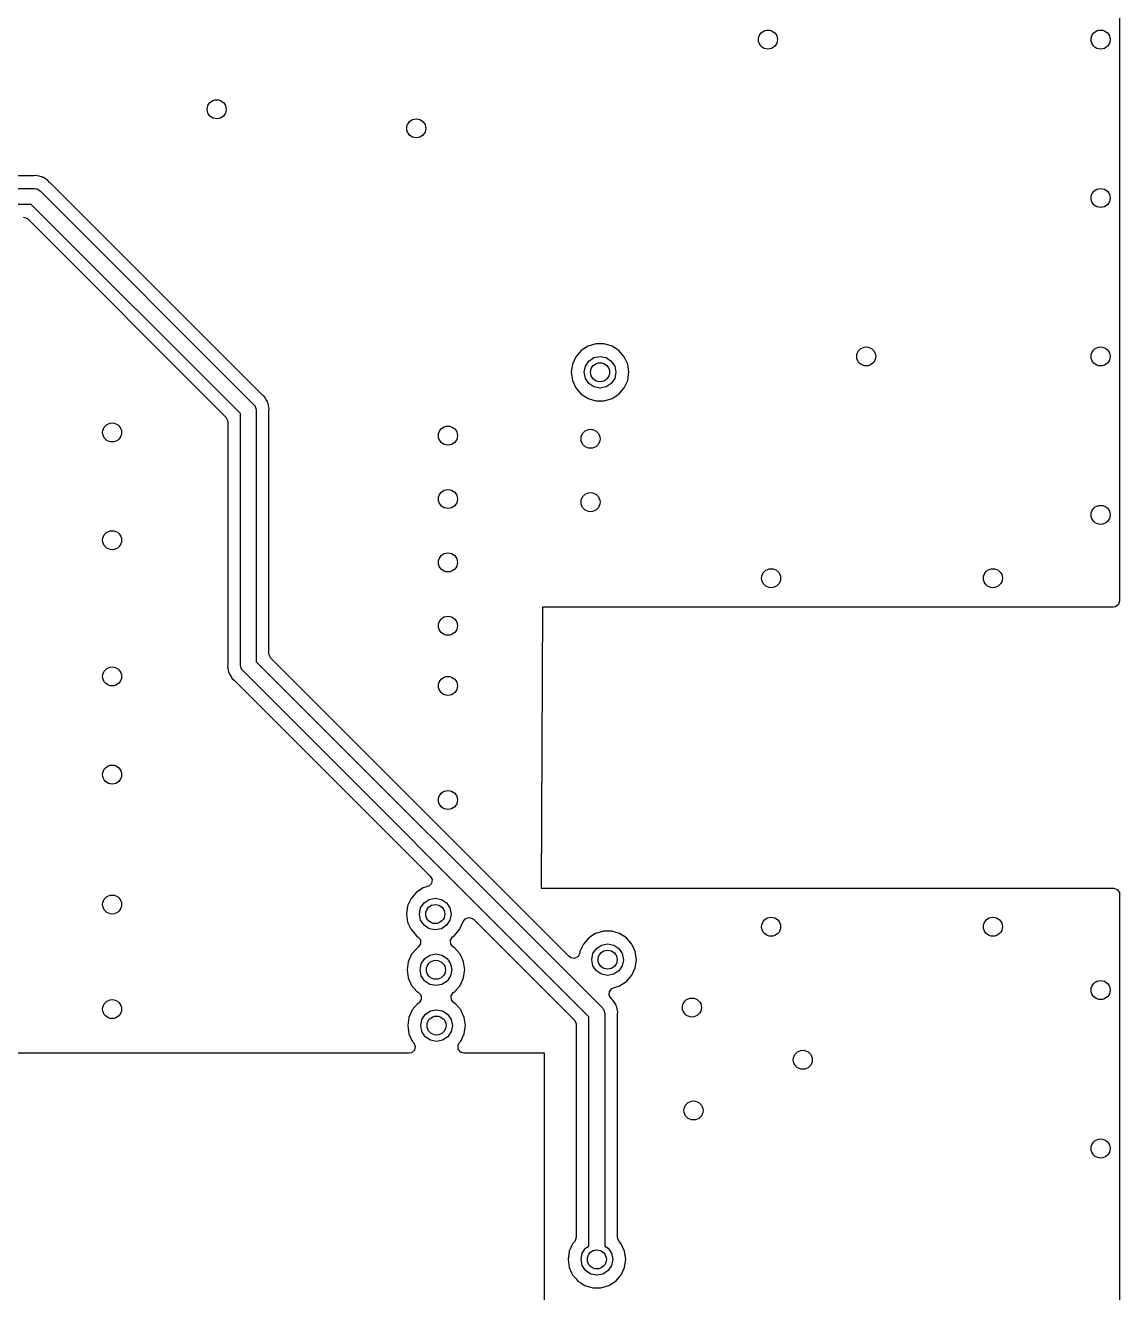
# Model space of a CAD drawing. Extents: x 100.3 to 185, y -144.7 to -85.3.
# Drawn here: x 167.73 to 185, y -124.78 to -104.78 of the extents above; entities that cross this region are included whole.
import ezdxf

# ---------------------------------------------------------------- set-up
doc = ezdxf.new("R2010")
doc.units = 0
doc.layers.add('BLACK', color=7, linetype='CONTINUOUS')

msp = doc.modelspace()

# ---------------------------------------------------------------- linework, layer by layer
at = {"layer": 'BLACK', "linetype": 'CONTINUOUS'}
for p, q in [((185, -88.0023), (185, -113.858)), ((167.859, -107.149), (157.154, -107.149)), ((167.863, -107.149), (167.859, -107.149)), ((167.899, -107.146), (167.863, -107.149)), ((167.904, -107.146), (167.899, -107.146)), ((167.917, -107.149), (167.904, -107.146)), ((167.904, -107.146), (167.904, -107.146)), ((167.943, -107.156), (167.917, -107.149)), ((167.948, -107.157), (167.943, -107.156)), ((167.988, -107.164), (167.948, -107.157)), ((167.989, -107.165), (167.988, -107.164)), ((168.013, -107.175), (167.989, -107.165)), ((168.015, -107.175), (168.013, -107.175)), ((168.048, -107.199), (168.015, -107.175)), ((168.015, -107.175), (168.015, -107.175)), ((168.052, -107.201), (168.048, -107.199)), ((156.92, -107.35), (167.875, -107.35)), ((167.875, -107.35), (167.897, -107.353)), ((167.897, -107.353), (167.902, -107.353)), ((167.902, -107.353), (167.904, -107.354)), ((167.904, -107.354), (167.91, -107.355)), ((167.91, -107.355), (167.936, -107.372)), ((167.936, -107.372), (167.963, -107.387)), ((167.963, -107.387), (171.338, -110.762)), ((168.065, -107.209), (168.052, -107.201)), ((168.087, -107.222), (168.065, -107.209)), ((168.114, -107.253), (168.087, -107.222)), ((168.117, -107.256), (168.114, -107.253)), ((171.11, -110.25), (168.117, -107.256)), ((167.823, -107.6), (156.825, -107.6)), ((171.125, -110.902), (167.823, -107.6)), ((167.699, -107.8), (167.757, -107.819)), ((167.757, -107.819), (167.769, -107.829)), ((167.769, -107.829), (170.896, -110.956)), ((176.735, -109.799), (176.611, -109.836)), ((176.865, -109.799), (176.735, -109.799)), ((176.735, -109.799), (176.735, -109.799)), ((176.989, -109.836), (176.865, -109.799)), ((176.865, -109.799), (176.865, -109.799)), ((176.502, -109.906), (176.417, -110.004)), ((176.611, -109.836), (176.502, -109.906)), ((176.611, -109.836), (176.611, -109.836)), ((176.704, -110.019), (176.8, -110)), ((176.8, -110), (176.896, -110.019)), ((177.098, -109.906), (176.989, -109.836)), ((176.989, -109.836), (176.989, -109.836)), ((176.989, -109.836), (176.989, -109.836)), ((176.989, -109.836), (176.989, -109.836)), ((177.183, -110.004), (177.098, -109.906)), ((177.098, -109.906), (177.098, -109.906)), ((177.098, -109.906), (177.098, -109.906)), ((176.363, -110.122), (176.345, -110.25)), ((176.417, -110.004), (176.363, -110.122)), ((176.55, -110.25), (176.569, -110.154)), ((176.569, -110.154), (176.623, -110.073)), ((176.623, -110.073), (176.704, -110.019)), ((176.896, -110.019), (176.977, -110.073)), ((176.977, -110.073), (177.031, -110.154)), ((177.031, -110.154), (177.05, -110.25)), ((177.237, -110.122), (177.183, -110.004)), ((177.183, -110.004), (177.183, -110.004)), ((177.255, -110.25), (177.237, -110.122)), ((171.469, -110.608), (171.11, -110.25)), ((176.345, -110.25), (176.345, -110.25)), ((176.345, -110.25), (176.363, -110.378)), ((176.363, -110.378), (176.417, -110.496)), ((176.569, -110.346), (176.55, -110.25)), ((176.623, -110.427), (176.569, -110.346)), ((177.031, -110.346), (176.977, -110.427)), ((177.05, -110.25), (177.031, -110.346)), ((177.183, -110.496), (177.237, -110.378)), ((177.237, -110.378), (177.244, -110.329)), ((177.244, -110.329), (177.255, -110.25)), ((177.255, -110.25), (177.255, -110.25)), ((176.417, -110.496), (176.417, -110.496)), ((176.417, -110.496), (176.471, -110.559)), ((176.471, -110.559), (176.502, -110.594)), ((176.502, -110.594), (176.611, -110.664)), ((176.704, -110.481), (176.623, -110.427)), ((176.8, -110.5), (176.704, -110.481)), ((176.896, -110.481), (176.8, -110.5)), ((176.977, -110.427), (176.896, -110.481)), ((176.989, -110.664), (177.098, -110.594)), ((177.098, -110.594), (177.183, -110.496)), ((171.338, -110.762), (171.352, -110.779)), ((171.352, -110.779), (171.355, -110.782)), ((171.355, -110.782), (171.356, -110.785)), ((171.356, -110.785), (171.36, -110.79)), ((171.36, -110.79), (171.366, -110.82)), ((171.472, -110.611), (171.469, -110.608)), ((171.482, -110.62), (171.472, -110.611)), ((171.503, -110.638), (171.482, -110.62)), ((171.524, -110.673), (171.503, -110.638)), ((171.526, -110.677), (171.524, -110.673)), ((171.55, -110.71), (171.526, -110.677)), ((171.55, -110.712), (171.55, -110.71)), ((171.55, -110.71), (171.55, -110.71)), ((171.55, -110.71), (171.55, -110.71)), ((171.56, -110.736), (171.55, -110.712)), ((171.561, -110.737), (171.56, -110.736)), ((171.567, -110.774), (171.561, -110.737)), ((171.568, -110.777), (171.567, -110.774)), ((171.569, -110.782), (171.568, -110.777)), ((171.579, -110.821), (171.569, -110.782)), ((176.611, -110.664), (176.611, -110.664)), ((176.611, -110.664), (176.735, -110.7)), ((176.735, -110.7), (176.735, -110.7)), ((176.735, -110.7), (176.865, -110.7)), ((176.865, -110.7), (176.989, -110.664)), ((176.865, -110.7), (176.865, -110.7)), ((170.896, -110.956), (170.923, -111.01)), ((171.125, -114.87), (171.125, -110.902)), ((171.366, -110.82), (171.375, -110.85)), ((171.375, -110.85), (171.375, -114.818)), ((171.576, -110.862), (171.579, -110.821)), ((171.576, -110.866), (171.576, -110.862)), ((171.576, -114.694), (171.576, -110.866)), ((170.923, -111.01), (170.924, -111.026)), ((170.924, -111.026), (170.924, -114.854)), ((175.892, -113.957), (175.872, -118.392)), ((184.901, -113.957), (175.892, -113.957)), ((184.932, -113.952), (184.901, -113.957)), ((184.981, -113.917), (184.932, -113.952)), ((185, -113.858), (184.981, -113.917)), ((171.577, -114.71), (171.576, -114.694)), ((171.604, -114.764), (171.577, -114.71)), ((176.312, -119.472), (171.604, -114.764)), ((170.924, -114.858), (170.921, -114.899)), ((170.921, -114.899), (170.921, -114.899)), ((170.921, -114.899), (170.931, -114.938)), ((170.924, -114.854), (170.924, -114.858)), ((170.931, -114.938), (170.932, -114.943)), ((170.932, -114.943), (170.939, -114.983)), ((170.939, -114.983), (170.94, -114.984)), ((170.94, -114.984), (170.95, -115.008)), ((171.134, -114.9), (171.125, -114.87)), ((171.14, -114.93), (171.134, -114.9)), ((171.144, -114.935), (171.14, -114.93)), ((171.145, -114.938), (171.144, -114.935)), ((171.148, -114.941), (171.145, -114.938)), ((171.162, -114.958), (171.148, -114.941)), ((176.625, -120.422), (171.162, -114.958)), ((171.375, -114.818), (176.838, -120.282)), ((170.95, -115.008), (170.95, -115.01)), ((170.95, -115.01), (170.95, -115.01)), ((170.95, -115.01), (170.974, -115.043)), ((170.974, -115.043), (170.976, -115.047)), ((170.976, -115.047), (170.997, -115.082)), ((170.997, -115.082), (171.028, -115.109)), ((171.028, -115.109), (171.031, -115.112)), ((171.031, -115.112), (174.121, -118.201)), ((174.011, -118.386), (173.902, -118.456)), ((174.079, -118.366), (174.011, -118.386)), ((174.011, -118.386), (174.011, -118.386)), ((174.096, -118.359), (174.079, -118.366)), ((174.139, -118.316), (174.096, -118.359)), ((174.121, -118.201), (174.149, -118.256)), ((174.149, -118.256), (174.139, -118.316)), ((175.872, -118.392), (175.872, -118.392)), ((175.872, -118.392), (184.901, -118.392)), ((184.901, -118.392), (184.959, -118.411)), ((173.817, -118.554), (173.763, -118.672)), ((173.902, -118.456), (173.817, -118.554)), ((174.023, -118.623), (174.104, -118.569)), ((174.104, -118.569), (174.2, -118.55)), ((174.2, -118.55), (174.296, -118.569)), ((174.296, -118.569), (174.377, -118.623)), ((184.959, -118.411), (184.995, -118.461)), ((184.995, -118.461), (185, -118.491)), ((185, -118.491), (185, -141.999)), ((173.763, -118.672), (173.745, -118.8)), ((173.745, -118.8), (173.745, -118.8)), ((173.745, -118.8), (173.763, -118.928)), ((173.95, -118.8), (173.969, -118.704)), ((173.969, -118.896), (173.95, -118.8)), ((173.969, -118.704), (174.023, -118.623)), ((174.377, -118.623), (174.431, -118.704)), ((174.431, -118.704), (174.45, -118.8)), ((174.45, -118.8), (174.431, -118.896)), ((173.763, -118.928), (173.802, -119.014)), ((174.023, -118.977), (173.969, -118.896)), ((174.104, -119.031), (174.023, -118.977)), ((174.377, -118.977), (174.296, -119.031)), ((174.431, -118.896), (174.377, -118.977)), ((174.583, -119.046), (174.637, -118.928)), ((174.637, -118.928), (174.638, -118.925)), ((174.637, -118.928), (174.637, -118.928)), ((174.638, -118.925), (174.639, -118.923)), ((174.639, -118.923), (174.64, -118.922)), ((174.64, -118.922), (174.672, -118.875)), ((174.64, -118.922), (174.64, -118.922)), ((174.672, -118.875), (174.73, -118.854)), ((174.73, -118.854), (174.788, -118.871)), ((174.788, -118.871), (174.803, -118.883)), ((174.803, -118.883), (176.396, -120.476)), ((173.802, -119.014), (173.817, -119.046)), ((173.817, -119.046), (173.902, -119.144)), ((173.902, -119.144), (173.902, -119.144)), ((173.902, -119.144), (173.927, -119.16)), ((173.927, -119.16), (173.966, -119.207)), ((174.2, -119.05), (174.104, -119.031)), ((174.296, -119.031), (174.2, -119.05)), ((174.441, -119.212), (174.474, -119.16)), ((174.474, -119.16), (174.483, -119.154)), ((174.483, -119.154), (174.498, -119.144)), ((174.498, -119.144), (174.583, -119.046)), ((176.622, -119.176), (176.537, -119.274)), ((176.731, -119.106), (176.622, -119.176)), ((176.855, -119.069), (176.731, -119.106)), ((176.731, -119.106), (176.731, -119.106)), ((176.985, -119.069), (176.855, -119.069)), ((176.855, -119.069), (176.855, -119.069)), ((177.109, -119.106), (176.985, -119.069)), ((176.985, -119.069), (176.985, -119.069)), ((177.218, -119.176), (177.109, -119.106)), ((177.109, -119.106), (177.109, -119.106)), ((177.109, -119.106), (177.109, -119.106)), ((177.109, -119.106), (177.109, -119.106)), ((177.303, -119.274), (177.218, -119.176)), ((177.218, -119.176), (177.218, -119.176)), ((177.218, -119.176), (177.218, -119.176)), ((173.912, -119.336), (173.827, -119.434)), ((173.927, -119.326), (173.912, -119.336)), ((173.936, -119.32), (173.927, -119.326)), ((173.969, -119.268), (173.936, -119.32)), ((173.966, -119.207), (173.969, -119.268)), ((174.444, -119.273), (174.441, -119.212)), ((174.483, -119.32), (174.444, -119.273)), ((174.508, -119.336), (174.483, -119.32)), ((174.593, -119.434), (174.508, -119.336)), ((174.508, -119.336), (174.508, -119.336)), ((176.483, -119.392), (176.48, -119.416)), ((176.537, -119.274), (176.483, -119.392)), ((176.689, -119.424), (176.743, -119.343)), ((176.743, -119.343), (176.824, -119.289)), ((176.824, -119.289), (176.92, -119.27)), ((176.92, -119.27), (177.016, -119.289)), ((177.016, -119.289), (177.097, -119.343)), ((177.097, -119.343), (177.151, -119.424)), ((177.34, -119.356), (177.303, -119.274)), ((177.357, -119.392), (177.34, -119.356)), ((177.375, -119.52), (177.357, -119.392)), ((173.773, -119.552), (173.755, -119.68)), ((173.827, -119.434), (173.773, -119.552)), ((173.96, -119.68), (173.979, -119.584)), ((173.979, -119.584), (174.033, -119.503)), ((174.033, -119.503), (174.114, -119.449)), ((174.114, -119.449), (174.21, -119.43)), ((174.21, -119.43), (174.306, -119.449)), ((174.306, -119.449), (174.387, -119.503)), ((174.387, -119.503), (174.441, -119.584)), ((174.441, -119.584), (174.46, -119.68)), ((174.623, -119.499), (174.593, -119.434)), ((174.647, -119.552), (174.623, -119.499)), ((174.665, -119.68), (174.647, -119.552)), ((176.338, -119.49), (176.312, -119.472)), ((176.399, -119.499), (176.338, -119.49)), ((176.453, -119.471), (176.399, -119.499)), ((176.48, -119.416), (176.453, -119.471)), ((176.67, -119.52), (176.689, -119.424)), ((176.689, -119.616), (176.67, -119.52)), ((177.151, -119.424), (177.17, -119.52)), ((177.17, -119.52), (177.151, -119.616)), ((177.357, -119.648), (177.365, -119.59)), ((177.365, -119.59), (177.375, -119.52)), ((177.375, -119.52), (177.375, -119.52)), ((173.755, -119.68), (173.755, -119.68)), ((173.755, -119.68), (173.773, -119.808)), ((173.979, -119.776), (173.96, -119.68)), ((174.033, -119.857), (173.979, -119.776)), ((174.441, -119.776), (174.387, -119.857)), ((174.46, -119.68), (174.441, -119.776)), ((174.647, -119.808), (174.662, -119.7)), ((174.662, -119.7), (174.665, -119.68)), ((174.665, -119.68), (174.665, -119.68)), ((176.743, -119.697), (176.689, -119.616)), ((176.824, -119.751), (176.743, -119.697)), ((176.92, -119.77), (176.824, -119.751)), ((177.016, -119.751), (176.92, -119.77)), ((177.097, -119.697), (177.016, -119.751)), ((177.151, -119.616), (177.097, -119.697)), ((177.218, -119.864), (177.303, -119.766)), ((177.303, -119.766), (177.357, -119.648)), ((173.773, -119.808), (173.827, -119.926)), ((173.827, -119.926), (173.827, -119.926)), ((173.827, -119.926), (173.909, -120.021)), ((174.114, -119.911), (174.033, -119.857)), ((174.21, -119.93), (174.114, -119.911)), ((174.306, -119.911), (174.21, -119.93)), ((174.387, -119.857), (174.306, -119.911)), ((174.508, -120.024), (174.593, -119.926)), ((174.593, -119.926), (174.647, -119.808)), ((176.947, -120.021), (176.986, -119.974)), ((176.986, -119.974), (177.011, -119.963)), ((177.011, -119.963), (177.109, -119.934)), ((177.109, -119.934), (177.218, -119.864)), ((173.909, -120.021), (173.912, -120.024)), ((173.912, -120.024), (173.937, -120.04)), ((173.937, -120.04), (173.976, -120.087)), ((173.946, -120.2), (173.937, -120.206)), ((173.979, -120.148), (173.946, -120.2)), ((173.976, -120.087), (173.979, -120.148)), ((174.451, -120.092), (174.484, -120.04)), ((174.454, -120.153), (174.451, -120.092)), ((174.493, -120.2), (174.454, -120.153)), ((174.484, -120.04), (174.493, -120.034)), ((174.493, -120.034), (174.508, -120.024)), ((174.518, -120.216), (174.493, -120.2)), ((176.942, -120.082), (176.947, -120.021)), ((176.975, -120.134), (176.942, -120.082)), ((176.997, -120.153), (176.975, -120.134)), ((177.003, -120.158), (176.997, -120.153)), ((177.024, -120.193), (177.003, -120.158)), ((177.026, -120.197), (177.024, -120.193)), ((177.05, -120.23), (177.026, -120.197)), ((173.837, -120.314), (173.783, -120.432)), ((173.922, -120.216), (173.837, -120.314)), ((173.937, -120.206), (173.922, -120.216)), ((173.989, -120.464), (174.043, -120.383)), ((174.043, -120.383), (174.124, -120.329)), ((174.124, -120.329), (174.22, -120.31)), ((174.22, -120.31), (174.316, -120.329)), ((174.316, -120.329), (174.397, -120.383)), ((174.397, -120.383), (174.451, -120.464)), ((174.603, -120.314), (174.518, -120.216)), ((174.518, -120.216), (174.518, -120.216)), ((174.631, -120.376), (174.603, -120.314)), ((174.657, -120.432), (174.631, -120.376)), ((176.838, -120.282), (176.852, -120.299)), ((176.852, -120.299), (176.855, -120.302)), ((176.855, -120.302), (176.856, -120.305)), ((176.856, -120.305), (176.86, -120.31)), ((176.86, -120.31), (176.866, -120.34)), ((176.866, -120.34), (176.875, -120.37)), ((176.875, -120.37), (176.875, -124.039)), ((177.05, -120.232), (177.05, -120.23)), ((177.05, -120.23), (177.05, -120.23)), ((177.05, -120.23), (177.05, -120.23)), ((177.06, -120.256), (177.05, -120.232)), ((177.061, -120.257), (177.06, -120.256)), ((177.068, -120.297), (177.061, -120.257)), ((177.069, -120.302), (177.068, -120.297)), ((177.079, -120.341), (177.069, -120.302)), ((177.076, -120.382), (177.079, -120.341)), ((177.076, -120.386), (177.076, -120.382)), ((177.076, -123.901), (177.076, -120.386)), ((173.783, -120.432), (173.765, -120.56)), ((173.765, -120.56), (173.765, -120.56)), ((173.765, -120.56), (173.783, -120.688)), ((173.97, -120.56), (173.989, -120.464)), ((173.989, -120.656), (173.97, -120.56)), ((174.451, -120.464), (174.47, -120.56)), ((174.47, -120.56), (174.451, -120.656)), ((174.675, -120.559), (174.657, -120.432)), ((174.657, -120.688), (174.675, -120.56)), ((174.675, -120.56), (174.675, -120.559)), ((176.396, -120.476), (176.423, -120.53)), ((176.423, -120.53), (176.424, -120.546)), ((176.424, -120.546), (176.424, -123.901)), ((176.625, -124.039), (176.625, -120.422)), ((173.783, -120.688), (173.837, -120.806)), ((174.043, -120.737), (173.989, -120.656)), ((174.124, -120.791), (174.043, -120.737)), ((174.22, -120.81), (174.124, -120.791)), ((174.316, -120.791), (174.22, -120.81)), ((174.397, -120.737), (174.316, -120.791)), ((174.451, -120.656), (174.397, -120.737)), ((174.603, -120.806), (174.657, -120.688)), ((173.786, -120.997), (158.222, -120.997)), ((173.825, -120.99), (173.786, -120.997)), ((173.871, -120.949), (173.825, -120.99)), ((173.837, -120.806), (173.861, -120.834)), ((173.861, -120.834), (173.885, -120.89)), ((173.885, -120.89), (173.871, -120.949)), ((174.56, -120.868), (174.579, -120.834)), ((174.56, -120.929), (174.56, -120.868)), ((174.596, -120.978), (174.56, -120.929)), ((174.579, -120.834), (174.588, -120.823)), ((174.588, -120.823), (174.603, -120.806)), ((174.654, -120.997), (174.596, -120.978)), ((175.922, -120.997), (174.654, -120.997)), ((175.922, -123.742), (175.922, -120.997)), ((175.922, -125.572), (175.922, -123.742)), ((176.4, -123.966), (176.367, -124.004)), ((176.406, -123.959), (176.4, -123.966)), ((176.424, -123.901), (176.406, -123.959)), ((177.076, -123.909), (177.076, -123.901)), ((177.1, -123.966), (177.076, -123.909)), ((177.133, -124.004), (177.1, -123.966)), ((176.313, -124.122), (176.295, -124.25)), ((176.367, -124.004), (176.313, -124.122)), ((176.367, -124.004), (176.367, -124.004)), ((176.5, -124.25), (176.519, -124.154)), ((176.519, -124.154), (176.573, -124.073)), ((176.573, -124.073), (176.625, -124.039)), ((176.875, -124.039), (176.927, -124.073)), ((176.927, -124.073), (176.981, -124.154)), ((176.981, -124.154), (177, -124.25)), ((177.154, -124.05), (177.133, -124.004)), ((177.187, -124.122), (177.154, -124.05)), ((177.205, -124.25), (177.187, -124.122)), ((176.295, -124.25), (176.295, -124.25)), ((176.295, -124.25), (176.313, -124.378)), ((176.313, -124.378), (176.352, -124.464)), ((176.519, -124.346), (176.5, -124.25)), ((176.573, -124.427), (176.519, -124.346)), ((176.981, -124.346), (176.927, -124.427)), ((177, -124.25), (176.981, -124.346)), ((177.133, -124.496), (177.187, -124.378)), ((177.187, -124.378), (177.197, -124.309)), ((177.197, -124.309), (177.205, -124.25)), ((177.205, -124.25), (177.205, -124.25)), ((176.352, -124.464), (176.367, -124.496)), ((176.367, -124.496), (176.417, -124.553)), ((176.417, -124.553), (176.452, -124.594)), ((176.452, -124.594), (176.485, -124.615)), ((176.654, -124.481), (176.573, -124.427)), ((176.75, -124.5), (176.654, -124.481)), ((176.846, -124.481), (176.75, -124.5)), ((176.927, -124.427), (176.846, -124.481)), ((176.939, -124.664), (177.048, -124.594)), ((177.048, -124.594), (177.133, -124.496)), ((176.485, -124.615), (176.561, -124.664)), ((176.561, -124.664), (176.685, -124.7)), ((176.685, -124.7), (176.685, -124.7)), ((176.685, -124.7), (176.815, -124.7)), ((176.815, -124.7), (176.939, -124.664)), ((176.815, -124.7), (176.815, -124.7))]:
    msp.add_line(p, q, dxfattribs=at)
at = {"layer": 'BLACK'}
for centre in [(179.45, -105), (184.7, -105), (170.75, -106.1), (173.9, -106.4), (184.7, -107.5), (181, -110), (184.7, -110), (176.8, -110.25), (169.1, -111.2), (174.4, -111.25), (176.65, -111.3), (174.4, -112.25), (176.65, -112.3), (184.7, -112.5), (169.1, -112.9), (174.4, -113.25), (179.5, -113.5), (183, -113.5), (174.4, -114.25), (169.1, -115.05), (174.4, -115.2), (169.1, -116.6), (174.4, -117), (169.1, -118.65), (174.2, -118.8), (179.5, -119), (183, -119), (176.92, -119.52), (174.21, -119.68), (184.7, -120), (169.1, -120.3), (178.25, -120.275), (174.22, -120.56), (180, -121.1), (178.275, -121.9), (184.7, -122.5), (176.75, -124.25)]:
    msp.add_circle(centre, 0.15, dxfattribs=at)

doc.saveas('drawing.dxf')
